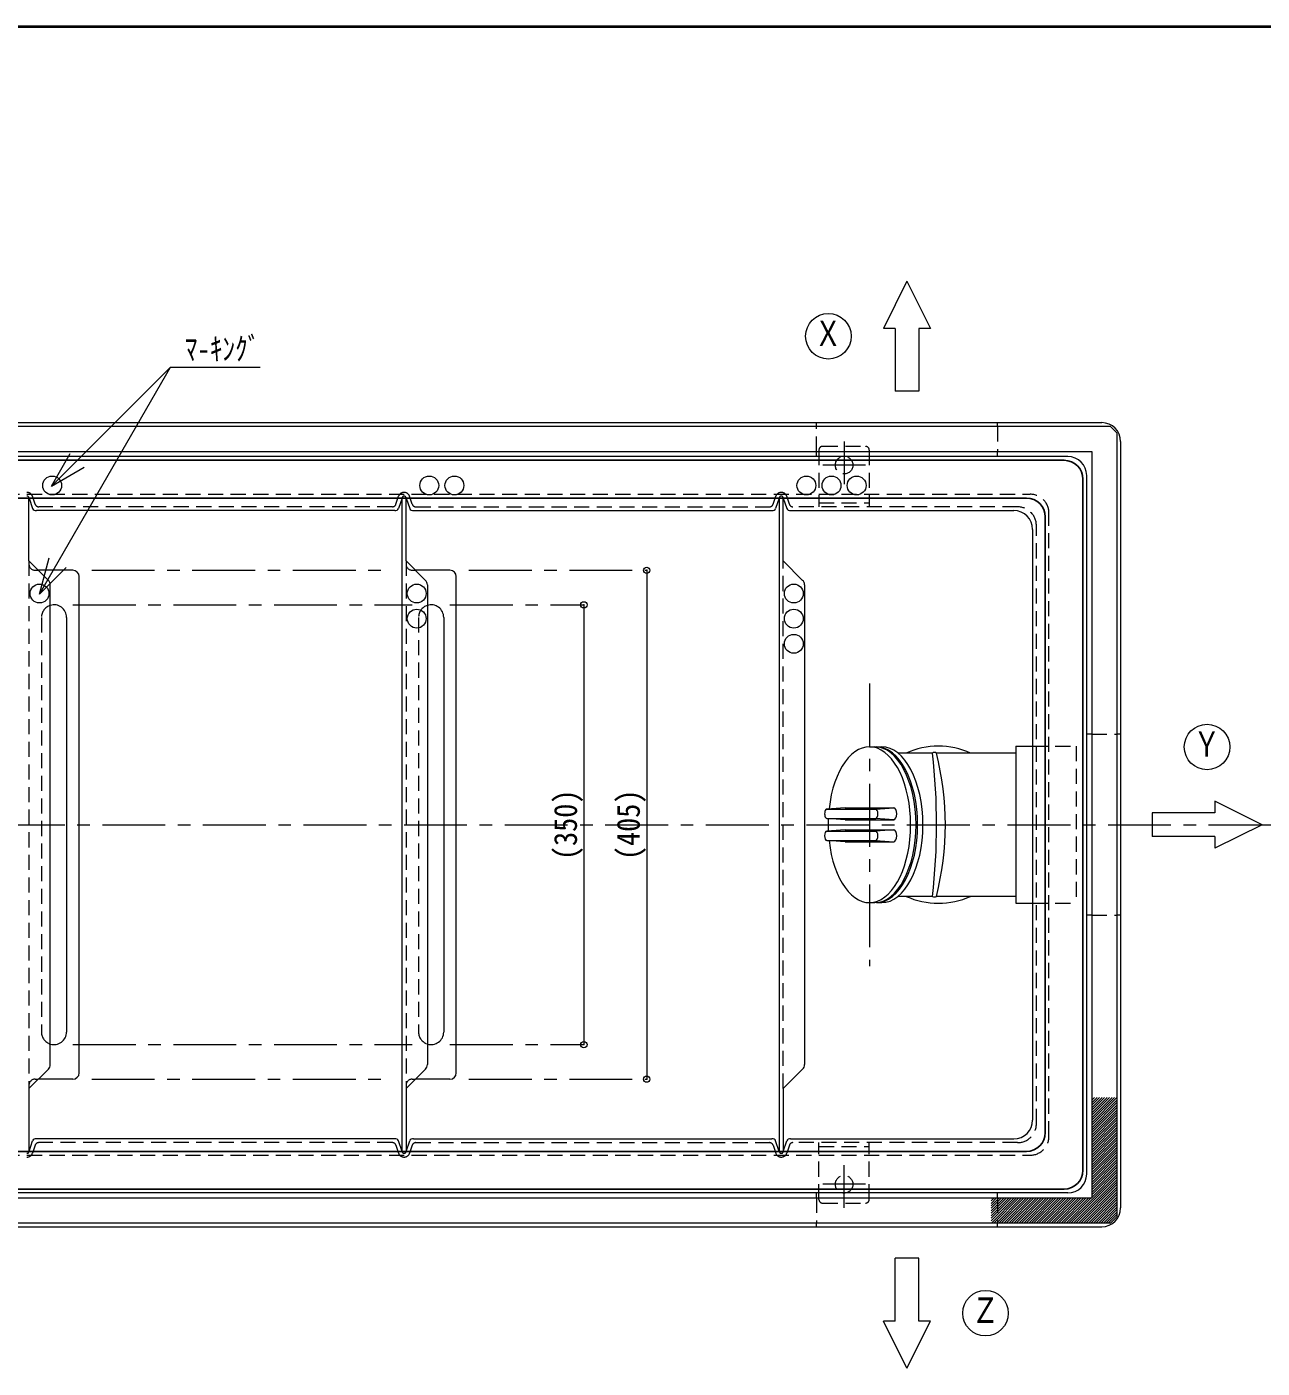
# Model space of a CAD drawing. Units: millimetres at full size, sheet at 1:10; details may follow other scales. Extents: x -2102 to 1948, y -1411 to 1399.
# Drawn here: x -472 to 510, y 332 to 1399 of the extents above; entities that cross this region are included whole.
import ezdxf
from ezdxf.enums import TextEntityAlignment as Align

# ---------------------------------------------------------------- set-up
doc = ezdxf.new("R2010")
doc.units = ezdxf.units.MM
doc.header["$LTSCALE"] = 10
doc.header["$PDMODE"] = 32
doc.header["$PDSIZE"] = 5
doc.linetypes.add('CHAIN1', pattern=[8, 5, -1, 1, -1])
doc.linetypes.add('DASHED1', pattern=[1.8, 1.2, -0.6])
doc.layers.add('0-0____1', color=4, linetype='Continuous', lineweight=9)
doc.styles.add('ＭＳ ゴシック', font='')
doc.styles.get('ＭＳ ゴシック').set_extended_font_data('MS Gothic')

msp = doc.modelspace()

# ---------------------------------------------------------------- linework, layer by layer
at = {"layer": '0-0____1', "color": 1, "lineweight": 40}
msp.add_line((1947.86, 1399.46), (-2102.14, 1399.46), dxfattribs=at)
at = {"layer": '0-0____1', "color": 7, "lineweight": 18}
for p, q in [((227.86, 1196.96), (209.11, 1159.46)), ((227.86, 1196.96), (246.61, 1159.46)), ((218.48, 1159.46), (209.11, 1159.46)), ((218.48, 1159.46), (218.48, 1109.46)), ((237.23, 1159.46), (237.23, 1109.46)), ((246.61, 1159.46), (237.23, 1159.46)), ((-462.27, 948), (-358.03, 1128.55)), ((-452.67, 1033.9), (-358.03, 1128.55)), ((-358.03, 1128.55), (-286.6, 1128.55)), ((237.23, 1109.46), (218.48, 1109.46)), ((389.86, 1081.46), (-734.14, 1081.46)), ((-727.14, 1084.46), (382.86, 1084.46)), ((155.86, 1081.46), (155.86, 1084.46)), ((299.86, 1081.46), (299.86, 1084.46)), ((389.86, 1081.46), (394.86, 1076.46)), ((394.86, 1076.46), (394.86, 452.46)), ((397.86, 1069.46), (397.86, 459.46)), ((-719.14, 1061.46), (374.86, 1061.46)), ((355.86, 1057.46), (-700.14, 1057.46)), ((-452.67, 1033.9), (-437.67, 1059.89)), ((155.86, 1057.46), (155.86, 1061.46)), ((299.86, 1057.46), (299.86, 1061.46)), ((374.86, 1061.46), (374.86, 467.46)), ((-452.67, 1033.9), (-426.69, 1048.9)), ((370.86, 486.46), (370.86, 1042.46)), ((-470.64, 974.46), (-470.64, 1024.46)), ((-470.48, 1024.46), (-467.67, 1016.05)), ((-179.64, 1014.46), (-464.64, 1014.46)), ((-173.81, 1024.46), (-176.61, 1016.05)), ((-173.64, 504.46), (-173.64, 1024.46)), ((-170.64, 974.46), (-170.64, 1024.46)), ((-170.48, 1024.46), (-167.67, 1016.05)), ((-164.64, 1014.46), (120.36, 1014.46)), ((126.19, 1024.46), (123.39, 1016.05)), ((126.36, 504.46), (126.36, 1024.46)), ((129.36, 974.46), (129.36, 1024.46)), ((129.52, 1024.46), (132.33, 1016.05)), ((135.36, 1014.46), (312.86, 1014.46)), ((327.86, 999.46), (327.86, 529.46)), ((-455.11, 958.92), (-470.64, 974.46)), ((-462.27, 948), (-454.51, 976.98)), ((-155.11, 958.92), (-170.64, 974.46)), ((144.89, 958.92), (129.36, 974.46)), ((-462.27, 948), (-441.06, 969.21)), ((-453.64, 573.53), (-453.64, 955.39)), ((-153.64, 955.39), (-153.64, 573.53)), ((146.36, 955.39), (146.36, 573.53)), ((374.86, 836.46), (370.86, 836.46)), ((397.86, 836.46), (394.86, 836.46)), ((197.99, 826.46), (202.28, 826.46)), ((203.55, 826.46), (207.79, 826.46)), ((314.36, 826.96), (314.36, 701.96)), ((314.36, 826.96), (327.86, 826.96)), ((248.2, 821.46), (220.7, 821.46)), ((314.36, 821.46), (251.29, 821.46)), ((472.86, 783.21), (472.86, 773.83)), ((510.36, 764.46), (472.86, 783.21)), ((178.64, 777.96), (164.12, 776.96)), ((164.12, 776.96), (203.02, 776.96)), ((164.12, 769.46), (203.02, 769.46)), ((178.64, 768.46), (164.12, 769.46)), ((178.64, 777.96), (217.33, 777.96)), ((203.02, 776.96), (217.33, 777.96)), ((217.33, 768.46), (203.02, 769.46)), ((422.86, 773.83), (422.86, 755.08)), ((472.86, 773.83), (422.86, 773.83)), ((178.64, 760.46), (164.12, 759.46)), ((164.12, 759.46), (203.02, 759.46)), ((178.64, 768.46), (217.33, 768.46)), ((178.64, 760.46), (217.33, 760.46)), ((217.33, 760.46), (203.02, 759.46)), ((510.36, 764.46), (472.86, 745.71)), ((164.12, 751.96), (203.02, 751.96)), ((178.64, 750.96), (164.12, 751.96)), ((178.64, 750.96), (217.33, 750.96)), ((203.02, 751.96), (217.33, 750.96)), ((472.86, 755.08), (422.86, 755.08)), ((472.86, 755.08), (472.86, 745.71)), ((248.2, 707.46), (220.7, 707.46)), ((314.36, 707.46), (251.29, 707.46)), ((197.99, 702.46), (202.28, 702.46)), ((203.55, 702.46), (207.79, 702.46)), ((314.36, 701.96), (327.86, 701.96)), ((374.86, 692.46), (370.86, 692.46)), ((397.86, 692.46), (394.86, 692.46)), ((-455.11, 569.99), (-470.64, 554.46)), ((-155.11, 569.99), (-170.64, 554.46)), ((144.89, 569.99), (129.36, 554.46)), ((-470.64, 554.46), (-470.64, 504.46)), ((-170.64, 554.46), (-170.64, 504.46)), ((129.36, 554.46), (129.36, 504.46)), ((-470.48, 504.46), (-467.67, 512.87)), ((-179.64, 514.46), (-464.64, 514.46)), ((-173.81, 504.46), (-176.61, 512.87)), ((-170.48, 504.46), (-167.67, 512.87)), ((-164.64, 514.46), (120.36, 514.46)), ((126.19, 504.46), (123.39, 512.87)), ((129.52, 504.46), (132.33, 512.87)), ((135.36, 514.46), (312.86, 514.46)), ((355.86, 471.46), (-700.14, 471.46)), ((155.86, 467.46), (155.86, 471.46)), ((299.86, 467.46), (299.86, 471.46)), ((-719.14, 467.46), (374.86, 467.46)), ((389.86, 447.46), (394.86, 452.46)), ((389.86, 447.46), (-734.14, 447.46)), ((-727.14, 444.46), (382.86, 444.46)), ((155.86, 444.46), (155.86, 447.46)), ((299.86, 444.46), (299.86, 447.46)), ((237.23, 419.46), (218.48, 419.46)), ((218.48, 369.46), (218.48, 419.46)), ((237.23, 369.46), (237.23, 419.46)), ((227.86, 331.96), (209.11, 369.46)), ((218.48, 369.46), (209.11, 369.46)), ((227.86, 331.96), (246.61, 369.46)), ((246.61, 369.46), (237.23, 369.46))]:
    msp.add_line(p, q, dxfattribs=at)
at = {"layer": '0-0____1', "linetype": 'DASHED1'}
for p, q in [((155.86, 1061.46), (155.86, 1081.46)), ((299.86, 1081.46), (299.86, 1061.46)), ((157.86, 1062.61), (157.86, 1017.46)), ((160.86, 1065.61), (194.86, 1065.61)), ((197.86, 1062.61), (197.86, 1017.46)), ((-470.64, 1024.93), (-470.48, 1024.46)), ((-465.67, 1019.51), (-467.79, 1025.88)), ((-178.62, 1019.51), (-176.5, 1025.88)), ((-173.65, 1024.93), (-173.81, 1024.46)), ((-170.64, 1024.93), (-170.48, 1024.46)), ((-165.67, 1019.51), (-167.79, 1025.88)), ((121.38, 1019.51), (123.5, 1025.88)), ((126.35, 1024.93), (126.19, 1024.46)), ((129.36, 1024.93), (129.52, 1024.46)), ((134.33, 1019.51), (132.21, 1025.88)), ((157.86, 1027.46), (197.86, 1027.46)), ((-181.47, 1017.46), (-462.82, 1017.46)), ((-162.82, 1017.46), (118.53, 1017.46)), ((315.86, 1017.46), (137.18, 1017.46)), ((157.86, 1020.66), (197.86, 1020.66)), ((330.86, 526.46), (330.86, 1002.46)), ((-470.64, 974.46), (-470.64, 554.46)), ((-170.64, 974.46), (-170.64, 554.46)), ((129.36, 554.46), (129.36, 974.46)), ((-465.64, 966.96), (-463.14, 966.96)), ((-165.64, 966.96), (-163.14, 966.96)), ((-460.64, 929.46), (-460.64, 599.46)), ((-160.64, 929.46), (-160.64, 599.46)), ((374.86, 836.46), (394.86, 836.46)), ((327.86, 826.96), (362.36, 826.96)), ((362.36, 826.96), (362.36, 701.96)), ((327.86, 701.96), (362.36, 701.96)), ((374.86, 692.46), (394.86, 692.46)), ((-465.64, 561.96), (-463.14, 561.96)), ((-165.64, 561.96), (-163.14, 561.96)), ((-470.64, 503.98), (-470.48, 504.46)), ((-465.67, 509.41), (-467.79, 503.04)), ((-181.47, 511.46), (-462.82, 511.46)), ((-178.62, 509.41), (-176.5, 503.04)), ((-173.65, 503.98), (-173.81, 504.46)), ((-170.64, 503.98), (-170.48, 504.46)), ((-165.67, 509.41), (-167.79, 503.04)), ((-162.82, 511.46), (118.53, 511.46)), ((121.38, 509.41), (123.5, 503.04)), ((126.35, 503.98), (126.19, 504.46)), ((129.36, 503.98), (129.52, 504.46)), ((134.33, 509.41), (132.21, 503.04)), ((315.86, 511.46), (137.18, 511.46)), ((157.86, 466.31), (157.86, 511.46)), ((157.86, 508.26), (197.86, 508.26)), ((197.86, 466.31), (197.86, 511.46)), ((157.86, 501.46), (197.86, 501.46)), ((155.86, 467.46), (155.86, 447.46)), ((160.86, 463.31), (194.86, 463.31)), ((299.86, 467.46), (299.86, 447.46))]:
    msp.add_line(p, q, dxfattribs=at)
at = {"layer": '0-0____1', "linetype": 'CHAIN1'}
for p, q in [((177.86, 1069.46), (177.86, 1035.46)), ((194.86, 1050.61), (160.86, 1050.61)), ((-420.64, 966.96), (-180.64, 966.96)), ((-120.64, 966.96), (20.86, 966.96)), ((-435.64, 939.46), (-165.64, 939.46)), ((-135.64, 939.46), (-29.14, 939.46)), ((197.99, 876.96), (197.99, 651.96)), ((-972.14, 764.46), (677.86, 764.46)), ((-435.64, 589.46), (-165.64, 589.46)), ((-135.64, 589.46), (-29.14, 589.46)), ((-420.64, 561.96), (-180.64, 561.96)), ((-120.64, 561.96), (20.86, 561.96)), ((177.86, 459.46), (177.86, 493.46)), ((194.86, 478.31), (160.86, 478.31))]:
    msp.add_line(p, q, dxfattribs=at)
at = {"layer": '0-0____1', "color": 5, "lineweight": 25}
for p, q in [((-697.14, 1054.46), (352.86, 1054.46)), ((367.86, 1039.46), (367.86, 489.46)), ((-667.14, 1024.46), (322.86, 1024.46)), ((337.86, 519.46), (337.86, 1009.46)), ((-667.14, 504.46), (322.86, 504.46)), ((-697.14, 474.46), (352.86, 474.46))]:
    msp.add_line(p, q, dxfattribs=at)
at = {"layer": '0-0____1', "color": 7, "linetype": 'DASHED1', "lineweight": 18}
for p, q in [((-670.14, 1027.46), (325.86, 1027.46)), ((340.86, 516.46), (340.86, 1012.46)), ((-670.14, 501.46), (325.86, 501.46))]:
    msp.add_line(p, q, dxfattribs=at)
at = {"layer": '0-0____1'}
for p, q in [((-435.64, 966.96), (-463.14, 966.96)), ((-430.64, 566.96), (-430.64, 961.96)), ((-135.64, 966.96), (-163.14, 966.96)), ((-130.64, 566.96), (-130.64, 961.96)), ((20.86, 966.96), (20.86, 561.96)), ((-29.14, 939.46), (-29.14, 589.46)), ((-440.64, 929.46), (-440.64, 599.46)), ((-140.64, 929.46), (-140.64, 599.46)), ((-435.64, 561.96), (-463.14, 561.96)), ((-135.64, 561.96), (-163.14, 561.96)), ((374.86, 529.29), (393.03, 547.46)), ((374.86, 531.27), (391.05, 547.46)), ((374.86, 533.25), (389.07, 547.46)), ((374.86, 535.23), (387.09, 547.46)), ((374.86, 537.21), (385.11, 547.46)), ((374.86, 539.19), (383.13, 547.46)), ((374.86, 541.16), (381.15, 547.46)), ((374.86, 543.14), (379.17, 547.46)), ((374.86, 545.12), (377.19, 547.46)), ((374.86, 547.1), (375.21, 547.46)), ((374.86, 527.31), (394.86, 547.31)), ((374.86, 525.33), (394.86, 545.33)), ((374.86, 523.35), (394.86, 543.35)), ((374.86, 521.37), (394.86, 541.37)), ((374.86, 519.39), (394.86, 539.39)), ((374.86, 517.41), (394.86, 537.41)), ((374.86, 515.43), (394.86, 535.43)), ((374.86, 513.45), (394.86, 533.45)), ((374.86, 511.47), (394.86, 531.47)), ((374.86, 509.49), (394.86, 529.49)), ((374.86, 507.51), (394.86, 527.51)), ((374.86, 505.53), (394.86, 525.53)), ((374.86, 503.55), (394.86, 523.55)), ((374.86, 501.57), (394.86, 521.57)), ((374.86, 499.59), (394.86, 519.59)), ((374.86, 497.61), (394.86, 517.61)), ((374.86, 495.63), (394.86, 515.63)), ((374.86, 493.65), (394.86, 513.65)), ((374.86, 491.67), (394.86, 511.67)), ((374.86, 489.69), (394.86, 509.69)), ((374.86, 487.71), (394.86, 507.71)), ((374.86, 485.73), (394.86, 505.73)), ((374.86, 483.75), (394.86, 503.75)), ((374.86, 481.77), (394.86, 501.77)), ((374.86, 479.79), (394.86, 499.79)), ((374.86, 477.81), (394.86, 497.81)), ((374.86, 475.83), (394.86, 495.83)), ((374.86, 473.85), (394.86, 493.85)), ((374.86, 471.87), (394.86, 491.87)), ((356.38, 447.46), (394.86, 485.93)), ((358.36, 447.46), (394.86, 483.95)), ((360.34, 447.46), (394.86, 481.97)), ((374.86, 469.89), (394.86, 489.89)), ((374.86, 467.91), (394.86, 487.91)), ((362.32, 447.46), (394.86, 479.99)), ((364.3, 447.46), (394.86, 478.01)), ((366.28, 447.46), (394.86, 476.03)), ((368.26, 447.46), (394.86, 474.05)), ((370.24, 447.46), (394.86, 472.07)), ((372.22, 447.46), (394.86, 470.09)), ((294.86, 449.29), (313.03, 467.46)), ((294.86, 451.27), (311.05, 467.46)), ((294.86, 453.25), (309.07, 467.46)), ((294.86, 455.23), (307.09, 467.46)), ((294.86, 457.21), (305.11, 467.46)), ((294.86, 459.19), (303.13, 467.46)), ((294.86, 461.16), (301.15, 467.46)), ((294.86, 463.14), (299.17, 467.46)), ((294.86, 465.12), (297.19, 467.46)), ((294.86, 467.1), (295.21, 467.46)), ((295.01, 447.46), (315.01, 467.46)), ((296.99, 447.46), (316.99, 467.46)), ((298.97, 447.46), (318.97, 467.46)), ((300.95, 447.46), (320.95, 467.46)), ((302.93, 447.46), (322.93, 467.46)), ((304.91, 447.46), (324.91, 467.46)), ((306.89, 447.46), (326.89, 467.46)), ((308.87, 447.46), (328.87, 467.46)), ((310.85, 447.46), (330.85, 467.46)), ((312.83, 447.46), (332.83, 467.46)), ((314.81, 447.46), (334.81, 467.46)), ((316.79, 447.46), (336.79, 467.46)), ((318.77, 447.46), (338.77, 467.46)), ((320.75, 447.46), (340.75, 467.46)), ((322.73, 447.46), (342.73, 467.46)), ((324.71, 447.46), (344.71, 467.46)), ((326.68, 447.46), (346.68, 467.46)), ((328.66, 447.46), (348.66, 467.46)), ((330.64, 447.46), (350.64, 467.46)), ((332.62, 447.46), (352.62, 467.46)), ((334.6, 447.46), (354.6, 467.46)), ((336.58, 447.46), (356.58, 467.46)), ((338.56, 447.46), (358.56, 467.46)), ((340.54, 447.46), (360.54, 467.46)), ((342.52, 447.46), (362.52, 467.46)), ((344.5, 447.46), (364.5, 467.46)), ((346.48, 447.46), (366.48, 467.46)), ((348.46, 447.46), (368.46, 467.46)), ((350.44, 447.46), (370.44, 467.46)), ((352.42, 447.46), (372.42, 467.46)), ((354.4, 447.46), (374.4, 467.46)), ((374.2, 447.46), (394.86, 468.11)), ((376.18, 447.46), (394.86, 466.13)), ((378.16, 447.46), (394.86, 464.15)), ((380.14, 447.46), (394.86, 462.17)), ((382.12, 447.46), (394.86, 460.19)), ((384.1, 447.46), (394.86, 458.21)), ((386.08, 447.46), (394.86, 456.23)), ((388.06, 447.46), (394.86, 454.25))]:
    msp.add_line(p, q, dxfattribs=at)
at = {"layer": '0-0____1', "color": 7, "lineweight": 18}
for centre in [(165.36, 1153.21), (466.61, 826.33), (290.36, 375.71)]:
    msp.add_circle(centre, 18.12, dxfattribs=at)
at = {"layer": '0-0____1', "linetype": 'DASHED1'}
for centre in [(177.86, 1050.61), (177.86, 478.31)]:
    msp.add_circle(centre, 7, dxfattribs=at)
at = {"layer": '0-0____1'}
for centre in [(-452.14, 1034.46), (-152.14, 1034.46), (-132.14, 1034.46), (147.86, 1034.46), (167.86, 1034.46), (187.86, 1034.46), (-462.14, 948.46), (-162.14, 948.46), (137.86, 948.46), (-162.14, 928.46), (137.86, 928.46), (137.86, 908.46)]:
    msp.add_circle(centre, 7.5, dxfattribs=at)
at = {"layer": '0-0____1', "color": 7, "lineweight": 18}
for centre, radius, start, end in [((382.86, 1069.46), 15, 0, 90), ((355.86, 1042.46), 15, 0, 90), ((-465.78, 1016.68), 2, 198.43495, 247.82176), ((-464.64, 1019.46), 5, 247.82176, 270), ((-179.64, 1019.46), 5, 270, 292.17824), ((-178.51, 1016.68), 2, 292.17824, 341.56505), ((-165.78, 1016.68), 2, 198.43495, 247.82176), ((-164.64, 1019.46), 5, 247.82176, 270), ((120.36, 1019.46), 5, 270, 292.17824), ((121.49, 1016.68), 2, 292.17824, 341.56505), ((134.22, 1016.68), 2, 198.43495, 247.82176), ((135.36, 1019.46), 5, 247.82176, 270), ((312.86, 999.46), 15, 0, 90), ((-458.64, 955.39), 5, 0, 45), ((-158.64, 955.39), 5, 0, 45), ((141.36, 955.39), 5, 0, 45), ((249.74, 819.34), 2.62, 53.82892, 126.17108), ((-252.97, 764.46), 504.4, 353.51136, 6.48864), ((27.38, 764.46), 231.05, 345.71769, 14.28231), ((249.74, 709.57), 2.62, 233.82892, 306.17108), ((-458.64, 573.53), 5, 315, 0), ((-158.64, 573.53), 5, 315, 0), ((141.36, 573.53), 5, 315, 0), ((312.86, 529.46), 15, 270, 0), ((-465.78, 512.24), 2, 112.17824, 161.56505), ((-464.64, 509.46), 5, 90, 112.17824), ((-179.64, 509.46), 5, 67.82176, 90), ((-178.51, 512.24), 2, 18.43495, 67.82176), ((-165.78, 512.24), 2, 112.17824, 161.56505), ((-164.64, 509.46), 5, 90, 112.17824), ((120.36, 509.46), 5, 67.82176, 90), ((121.49, 512.24), 2, 18.43495, 67.82176), ((134.22, 512.24), 2, 112.17824, 161.56505), ((135.36, 509.46), 5, 90, 112.17824), ((355.86, 486.46), 15, 270, 0), ((382.86, 459.46), 15, 270, 0)]:
    msp.add_arc(centre, radius, start, end, dxfattribs=at)
at = {"layer": '0-0____1', "linetype": 'DASHED1'}
for centre, radius, start, end in [((160.86, 1062.61), 3, 90, 180), ((194.86, 1062.61), 3, 0, 90), ((-472.14, 1020.96), 8, 88.594, 91.406), ((-472.14, 1020.96), 5, 88.594, 91.406), ((-472.06, 1024.46), 1.5, 18.43495, 88.594), ((-472.06, 1024.46), 4.5, 18.43495, 88.594), ((-172.23, 1024.46), 4.5, 91.406, 161.56505), ((-172.23, 1024.46), 1.5, 91.406, 161.56505), ((-172.14, 1020.96), 8, 88.594, 91.406), ((-172.14, 1020.96), 5, 88.594, 91.406), ((-172.06, 1024.46), 1.5, 18.43495, 88.594), ((-172.06, 1024.46), 4.5, 18.43495, 88.594), ((127.77, 1024.46), 4.5, 91.406, 161.56505), ((127.77, 1024.46), 1.5, 91.406, 161.56505), ((127.86, 1020.96), 8, 88.594, 91.406), ((127.86, 1020.96), 5, 88.594, 91.406), ((127.94, 1024.46), 1.5, 18.43495, 88.594), ((127.94, 1024.46), 4.5, 18.43495, 88.594), ((-462.82, 1020.46), 3, 198.43495, 270), ((-181.47, 1020.46), 3, 270, 341.56505), ((-162.82, 1020.46), 3, 198.43495, 270), ((118.53, 1020.46), 3, 270, 341.56505), ((137.18, 1020.46), 3, 198.43495, 270), ((315.86, 1002.46), 15, 0, 90), ((-465.64, 971.96), 5, 180, 270), ((-165.64, 971.96), 5, 180, 270), ((-450.64, 929.46), 10, 107.4576, 180), ((-150.64, 929.46), 10, 107.4576, 180), ((-450.64, 599.46), 10, 180, 252.5424), ((-150.64, 599.46), 10, 180, 252.5424), ((-465.64, 556.96), 5, 90, 180), ((-165.64, 556.96), 5, 90, 180), ((315.86, 526.46), 15, 270, 0), ((-472.14, 507.96), 5, 268.594, 271.406), ((-472.06, 504.46), 1.5, 271.406, 341.56505), ((-472.06, 504.46), 4.5, 271.406, 341.56505), ((-462.82, 508.46), 3, 90, 161.56505), ((-181.47, 508.46), 3, 18.43495, 90), ((-172.23, 504.46), 4.5, 198.43495, 268.594), ((-172.23, 504.46), 1.5, 198.43495, 268.594), ((-172.14, 507.96), 5, 268.594, 271.406), ((-172.06, 504.46), 1.5, 271.406, 341.56505), ((-172.06, 504.46), 4.5, 271.406, 341.56505), ((-162.82, 508.46), 3, 90, 161.56505), ((118.53, 508.46), 3, 18.43495, 90), ((127.77, 504.46), 4.5, 198.43495, 268.594), ((127.77, 504.46), 1.5, 198.43495, 268.594), ((127.86, 507.96), 5, 268.594, 271.406), ((127.94, 504.46), 1.5, 271.406, 341.56505), ((127.94, 504.46), 4.5, 271.406, 341.56505), ((137.18, 508.46), 3, 90, 161.56505), ((-472.14, 507.96), 8, 268.594, 271.406), ((-172.14, 507.96), 8, 268.594, 271.406), ((127.86, 507.96), 8, 268.594, 271.406), ((160.86, 466.31), 3, 180, 270), ((194.86, 466.31), 3, 270, 0)]:
    msp.add_arc(centre, radius, start, end, dxfattribs=at)
at = {"layer": '0-0____1', "color": 5, "lineweight": 25}
for centre, start, end in [((352.86, 1039.46), 0, 90), ((322.86, 1009.46), 0, 90), ((322.86, 519.46), 270, 0), ((352.86, 489.46), 270, 0)]:
    msp.add_arc(centre, 15, start, end, dxfattribs=at)
at = {"layer": '0-0____1', "color": 7, "linetype": 'DASHED1', "lineweight": 18}
for centre, start, end in [((325.86, 1012.46), 0, 90), ((325.86, 516.46), 270, 0)]:
    msp.add_arc(centre, 15, start, end, dxfattribs=at)
at = {"layer": '0-0____1'}
for centre, radius, start, end in [((-435.64, 961.96), 5, 0, 90), ((-135.64, 961.96), 5, 0, 90), ((-450.64, 929.46), 10, 0, 107.4576), ((-150.64, 929.46), 10, 0, 107.4576), ((252.86, 764.46), 62.5, 65.78322, 114.21678), ((252.86, 764.46), 62.5, 245.78322, 294.21678), ((-450.64, 599.46), 10, 252.5424, 0), ((-150.64, 599.46), 10, 252.5424, 0), ((-435.64, 566.96), 5, 270, 0), ((-135.64, 566.96), 5, 270, 0)]:
    msp.add_arc(centre, radius, start, end, dxfattribs=at)
at = {"layer": '0-0____1', "color": 7, "lineweight": 18}
for centre, major_axis, ratio, start_param, end_param in [((197.99, 764.46), (0, 62), 0.529101, 1.7757825, 7.6489955), ((202.28, 764.46), (0, 62), 0.529101, 3.1415927, 6.2831853), ((203.55, 764.46), (0, 62), 0.529101, 3.1415927, 6.2831853), ((207.79, 764.46), (0, 62), 0.529101, 3.1415927, 6.2831853), ((164.12, 773.21), (0, 3.75), 0.465116, 0, 3.1415927), ((197.99, 764.46), (0, 62), 0.529101, 1.4913605, 1.6502322), ((203.02, 773.21), (0, 3.75), 0.465116, 3.1415927, 6.2831853), ((217.33, 773.21), (0, 4.75), 0.5, 3.1415927, 6.2831853), ((164.12, 755.71), (0, -3.75), 0.465116, 3.1415927, 6.2831853), ((203.02, 755.71), (0, 3.75), 0.465116, 3.1415927, 6.2831853), ((217.33, 755.71), (0, 4.75), 0.5, 3.1415927, 6.2831853)]:
    msp.add_ellipse(centre, major_axis=major_axis, ratio=ratio, start_param=start_param, end_param=end_param, dxfattribs=at)
at = {"layer": '0-0____1', "color": 1}
for p in [(20.86, 966.96), (-29.14, 939.46), (-29.14, 589.46), (20.86, 561.96)]:
    msp.add_point(p, dxfattribs=at)

# ---------------------------------------------------------------- texts
at = {"layer": '0-0____1', "color": 7, "style": 'ＭＳ ゴシック', "width": 0.8}
for s, height, p in [('Ｘ', 20.16, (154.11, 1139.46)), ('ﾏ-ｷﾝｸﾞ', 18.33, (-346.6, 1128.55)), ('Ｙ', 20.16, (455.36, 812.58)), ('Ｚ', 20.16, (279.11, 361.96))]:
    msp.add_text(s, height=height, dxfattribs=at).set_placement(p, align=Align.BOTTOM_LEFT)
at = {"layer": '0-0____1', "color": 7, "style": 'ＭＳ ゴシック', "width": 0.9}
for s, p in [('(350)', (-29.14, 736.33)), ('(405)', (20.86, 736.33))]:
    msp.add_text(s, height=18.33, rotation=90, dxfattribs=at).set_placement(p, align=Align.BOTTOM_LEFT)

doc.saveas('drawing.dxf')
